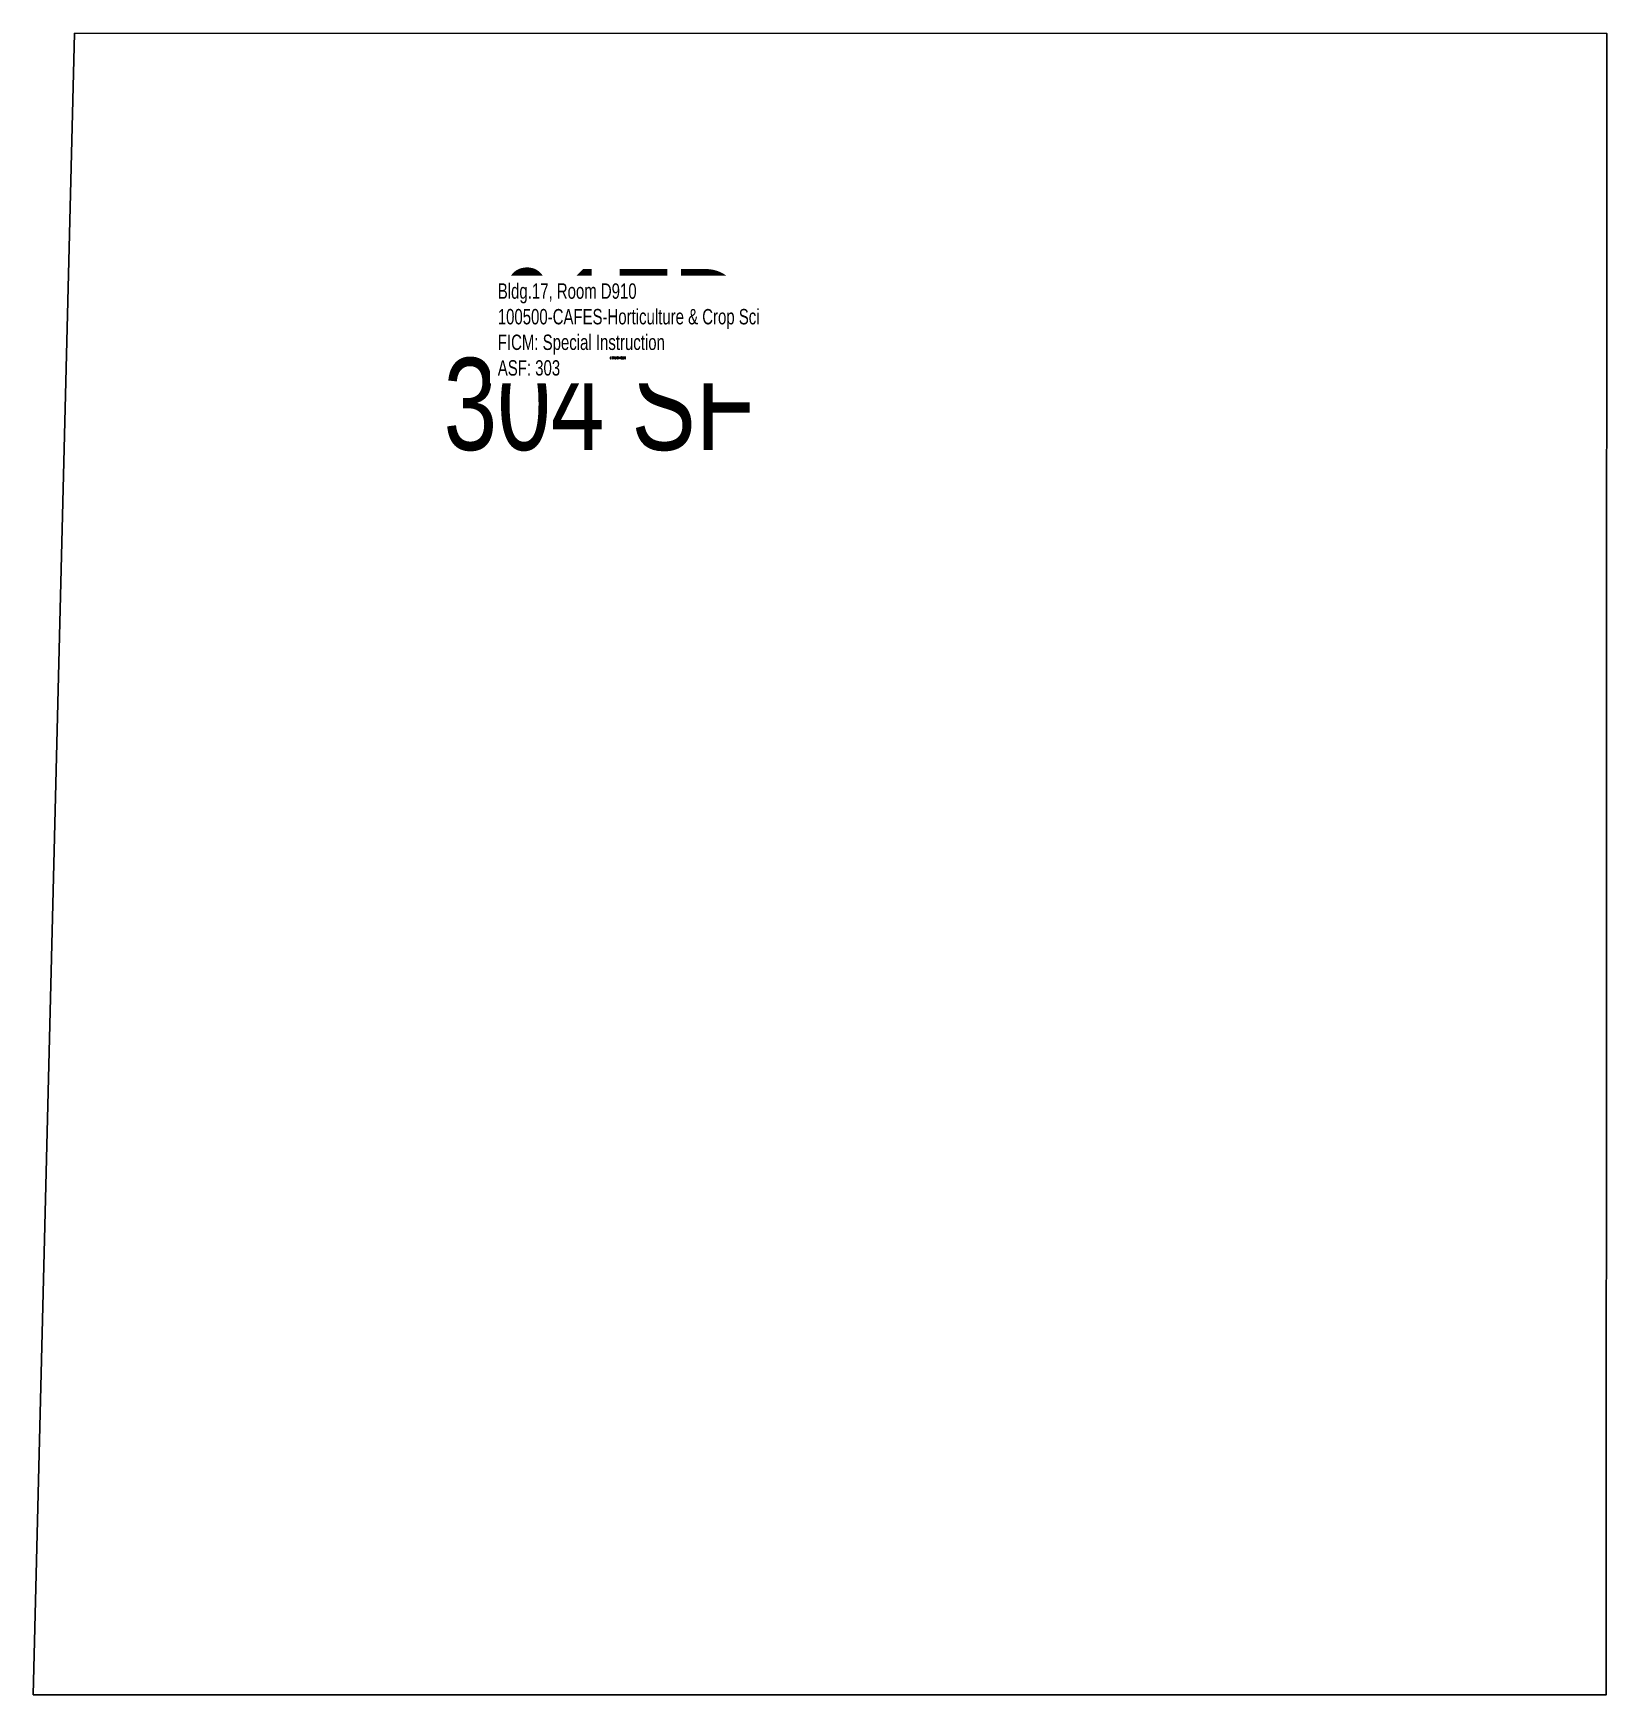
# Model space of a CAD drawing. Header units: inches. Extents: x 0 to 205, y 0 to 216.
import ezdxf
from ezdxf.enums import TextEntityAlignment as Align

# ---------------------------------------------------------------- set-up
doc = ezdxf.new("R2010")
doc.units = ezdxf.units.IN
doc.header["$MEASUREMENT"] = 0
for name, color, linetype in [('A-IDEN-RNUM', 7, 'Continuous'), ('A-IDEN-SNUM', 4, 'Continuous'), ('A-IDEN-VNUM', 4, 'Continuous'), ('A-WALL', 5, 'Continuous'), ('AREA-TEXT', 3, 'Continuous'), ('Rooms-Information', 7, 'Continuous')]:
    doc.layers.add(name, color=color, linetype=linetype)
doc.styles.add('AREA', font='arial.ttf', dxfattribs={"width": 0.75, "height": 60})
doc.styles.add('ID', font='ARIALN.TTF', dxfattribs={"width": 0.85, "height": 0.25})
doc.styles.add('ROOMSNUMBER', font='TXT.SHX', dxfattribs={"height": 1})

msp = doc.modelspace()

# ---------------------------------------------------------------- linework, layer by layer
at = {"layer": 'A-WALL'}
msp.add_lwpolyline([(0.02, 0.02), (5.41, 216.35), (204.92, 216.33), (204.85, 0.02)], close=True, dxfattribs=at)

# ---------------------------------------------------------------- texts
at = {"layer": 'A-IDEN-RNUM', "style": 'ROOMSNUMBER'}
msp.add_text('0910-00', height=0.24, dxfattribs=at).set_placement((76.15, 174.08), align=Align.MIDDLE)
at = {"layer": 'A-IDEN-SNUM', "style": 'ROOMSNUMBER'}
msp.add_text('0170D91000', height=0.24, dxfattribs=at).set_placement((76.15, 174.08), align=Align.MIDDLE)
at = {"layer": 'A-IDEN-VNUM', "style": 'ID', "width": 0.85}
msp.add_text('017D', height=14, dxfattribs=at).set_placement((76.8, 178.66), align=Align.MIDDLE)
at = {"layer": 'AREA-TEXT', "style": 'AREA', "width": 0.75}
msp.add_text('304 SF', height=12, dxfattribs=at).set_placement((73.71, 168.08), align=Align.MIDDLE_CENTER)

# ---------------------------------------------------------------- next in the draw order: texts
at = {"layer": 'Rooms-Information', "insert": (60.51, 171.75), "char_height": 2, "width": 44.8, "attachment_point": 7, "style": 'ID', "bg_fill": 3, "box_fill_scale": 1.5, "bg_fill_color": 256, "bg_fill_true_color": 13158600, "bg_fill_transparency": 0}
msp.add_mtext('Bldg.17, Room D910^M^J100500-CAFES-Horticulture & Crop Sci^M^JFICM: Special Instruction^M^JASF: 303', dxfattribs=at)

doc.saveas('drawing.dxf')
